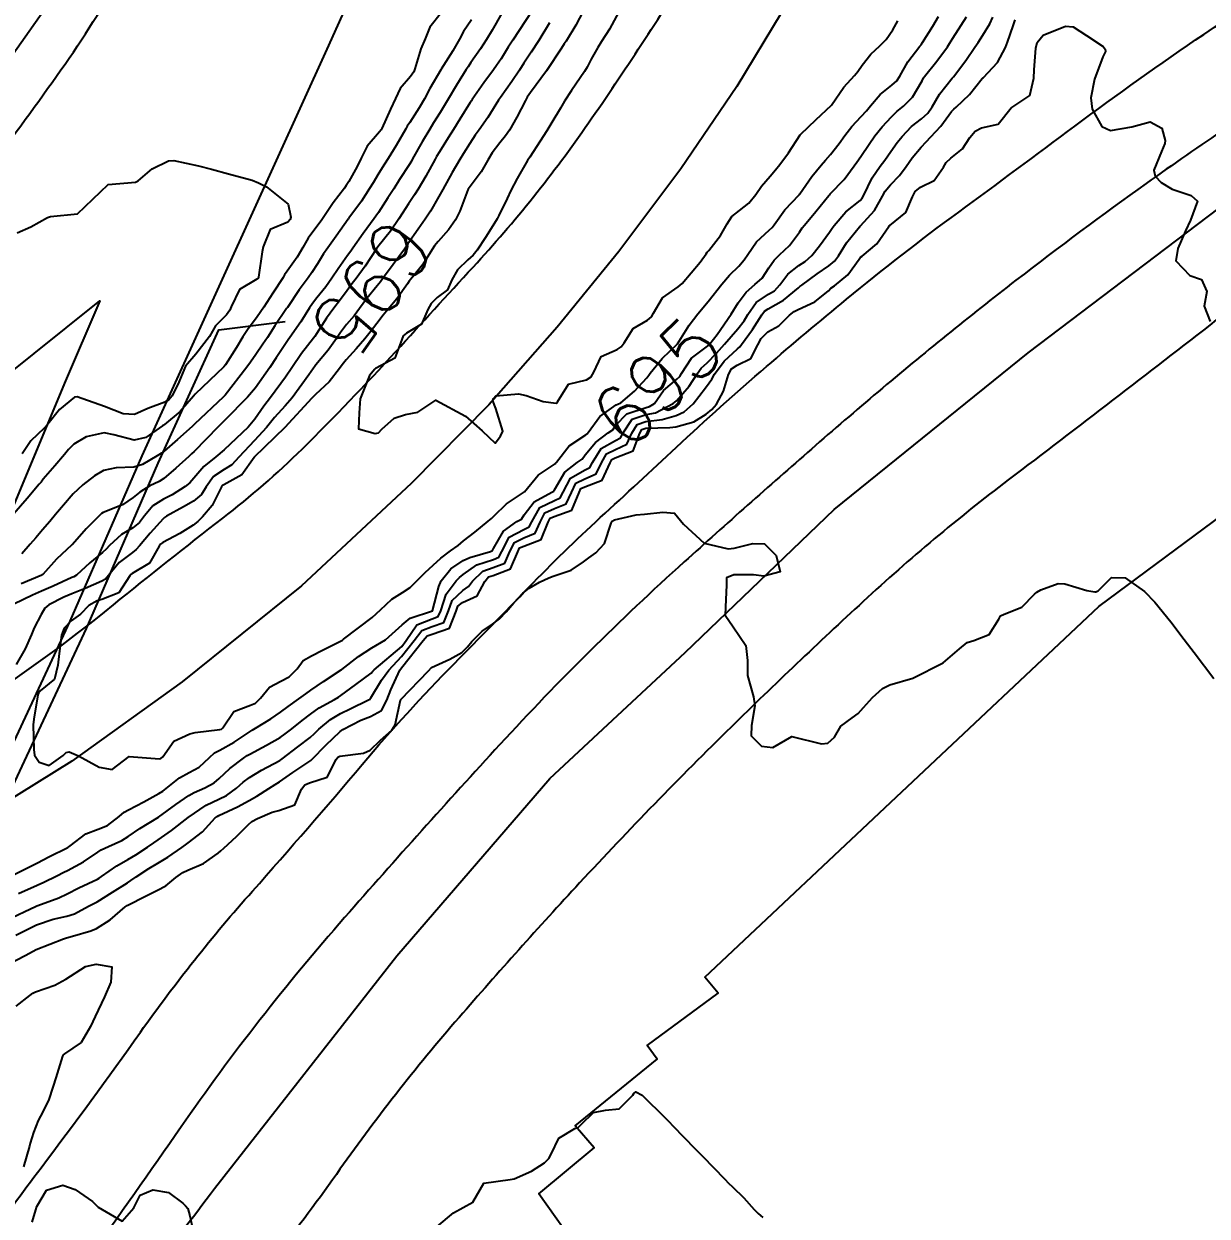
# Model space of a CAD drawing. Header units: metres. Extents: x 286371 to 293043, y 7462578 to 7466404.
# Drawn here: x 287505.7 to 287584.4, y 7465590.2 to 7465669.4 of the extents above; entities that cross this region are included whole.
import ezdxf
from ezdxf.enums import TextEntityAlignment as Align

# ---------------------------------------------------------------- set-up
doc = ezdxf.new("R2010")
doc.units = ezdxf.units.M
doc.header["$MEASUREMENT"] = 0
for name, color, linetype in [('Cotas', 45, 'Continuous'), ('Curvas de Nivel 1m', 11, 'Continuous'), ('Curvas de Nivel 5m', 15, 'Continuous'), ('Edificações', 30, 'Continuous'), ('Pontes_Viadutos_Tubos', 190, 'Continuous'), ('Vias primárias', 230, 'Continuous')]:
    doc.layers.add(name, color=color, linetype=linetype)
doc.styles.add('Style-STANDARD', font='STANDARD.shx')

msp = doc.modelspace()

# ---------------------------------------------------------------- linework, layer by layer
at = {"layer": 'Curvas de Nivel 1m', "flags": 128}
for points, elevation in [([(287539.493, 7465670.283), (287538.232, 7465668.363), (287537.928, 7465667.896), (287537.445, 7465667.125), (287537.15, 7465666.667), (287536.945, 7465666.382), (287536.301, 7465665.511), (287535.531, 7465664.403), (287535.478, 7465664.328), (287535.401, 7465664.207), (287534.701, 7465663.098), (287534.287, 7465662.421), (287533.937, 7465661.854), (287533.351, 7465660.926), (287533.165, 7465660.619), (287533.064, 7465660.439), (287532.453, 7465659.322), (287531.942, 7465658.455), (287531.699, 7465658.067), (287531.299, 7465657.471), (287530.894, 7465656.866), (287530.645, 7465656.474), (287530.09, 7465655.664), (287529.256, 7465654.627), (287529.2, 7465654.551), (287529.159, 7465654.496), (287528.411, 7465653.332), (287527.815, 7465652.516), (287527.557, 7465652.182), (287527.212, 7465651.718), (287526.708, 7465651.025), (287526.332, 7465650.537), (287525.846, 7465649.883), (287525.168, 7465648.829), (287525.061, 7465648.66), (287524.987, 7465648.557), (287524.191, 7465647.526), (287523.533, 7465646.578), (287523.125, 7465645.965), (287522.112, 7465644.599), (287521.679, 7465644.022), (287521.082, 7465643.165), (287520.639, 7465642.623), (287519.051, 7465641.125), (287518.477, 7465640.663), (287517.694, 7465640.015), (287517.022, 7465639.238), (287516.769, 7465638.937), (287516.454, 7465638.693), (287515.575, 7465638.137), (287515.001, 7465637.847), (287514.308, 7465637.411), (287513.755, 7465636.733), (287513.423, 7465636.292), (287512.972, 7465635.934), (287512.222, 7465635.499), (287511.42, 7465634.767), (287511.191, 7465634.53), (287510.947, 7465634.31), (287510.118, 7465633.605), (287509.216, 7465632.8), (287509.037, 7465632.688), (287508.922, 7465632.637), (287507.666, 7465632.07), (287506.908, 7465631.731), (287506.289, 7465631.458), (287505.052, 7465630.862)], 696), ([(287533.49, 7465670.195), (287532.712, 7465669.214), (287532.397, 7465668.45), (287532.122, 7465667.786), (287531.717, 7465666.46), (287531.641, 7465666.251), (287531.426, 7465665.932), (287530.746, 7465665.143), (287530.428, 7465664.479), (287530.102, 7465663.775), (287529.523, 7465662.492), (287529.474, 7465662.391), (287529.371, 7465662.261), (287528.556, 7465661.307), (287528.151, 7465660.512), (287527.891, 7465659.96), (287527.321, 7465658.957), (287527.157, 7465658.686), (287527.036, 7465658.529), (287526.289, 7465657.55), (287525.627, 7465656.549), (287525.493, 7465656.34), (287525.277, 7465656.058), (287524.629, 7465655.198), (287524.263, 7465654.569), (287523.891, 7465653.928), (287523.23, 7465652.991), (287523.06, 7465652.753), (287522.954, 7465652.588), (287522.276, 7465651.53), (287521.668, 7465650.607), (287521.482, 7465650.317), (287521.183, 7465649.893), (287520.636, 7465649.158), (287520.29, 7465648.628), (287519.853, 7465647.934), (287519.136, 7465646.785), (287519.026, 7465646.647), (287517.106, 7465644.819), (287516.994, 7465644.686), (287516.121, 7465643.666), (287515.075, 7465642.802), (287515.023, 7465642.767), (287514.944, 7465642.716), (287513.84, 7465641.955), (287513.059, 7465641.759), (287511.714, 7465642.115), (287511.066, 7465642.251), (287509.864, 7465641.991), (287509.055, 7465641.51), (287508.702, 7465641.157), (287508.417, 7465640.814), (287507.788, 7465640.067), (287507.019, 7465639.166), (287506.867, 7465638.986), (287506.741, 7465638.839), (287505.951, 7465637.899), (287505.067, 7465636.863)], 699), ([(287537.491, 7465670.145), (287536.847, 7465669.01), (287536.468, 7465668.389), (287536.071, 7465667.779), (287535.441, 7465666.874), (287535.253, 7465666.591), (287535.134, 7465666.409), (287534.48, 7465665.357), (287533.932, 7465664.427), (287533.734, 7465664.094), (287533.391, 7465663.549), (287532.961, 7465662.86), (287532.704, 7465662.444), (287532.205, 7465661.608), (287531.57, 7465660.461), (287531.486, 7465660.318), (287531.338, 7465660.077), (287530.704, 7465659.093), (287530.314, 7465658.479), (287529.925, 7465657.865), (287529.29, 7465656.896), (287529.128, 7465656.655), (287529.014, 7465656.498), (287528.271, 7465655.508), (287527.587, 7465654.519), (287527.452, 7465654.321), (287527.247, 7465654.041), (287526.608, 7465653.159), (287526.196, 7465652.54), (287525.793, 7465651.968), (287525.204, 7465651.221), (287524.914, 7465650.843), (287524.723, 7465650.562), (287524.126, 7465649.625), (287523.395, 7465648.581), (287523.298, 7465648.447), (287523.159, 7465648.243), (287522.498, 7465647.24), (287522.07, 7465646.6), (287521.114, 7465645.249), (287520.596, 7465644.625), (287519.081, 7465643.102), (287518.639, 7465642.661), (287517.049, 7465641.024), (287516.875, 7465640.859), (287516.69, 7465640.69), (287515.824, 7465639.911), (287515.022, 7465639.217), (287514.721, 7465639.016), (287514.107, 7465638.728), (287513.43, 7465638.316), (287513.002, 7465637.951), (287512.276, 7465637.474), (287510.987, 7465636.952), (287510.877, 7465636.884), (287510.765, 7465636.778), (287509.878, 7465635.884), (287508.955, 7465634.838), (287508.939, 7465634.82), (287508.923, 7465634.805), (287507.902, 7465633.857), (287506.996, 7465632.833), (287506.952, 7465632.806), (287506.923, 7465632.792), (287505.554, 7465632.216)], 697), ([(287542.903, 7465670.283), (287542.423, 7465669.347), (287541.773, 7465668.3), (287541.647, 7465668.115), (287541.457, 7465667.817), (287540.467, 7465666.324), (287539.412, 7465664.874), (287539.189, 7465664.566), (287539.063, 7465664.35), (287538.499, 7465663.246), (287537.997, 7465662.365), (287537.747, 7465661.991), (287537.361, 7465661.521), (287536.859, 7465660.875), (287536.569, 7465660.386), (287536.129, 7465659.595), (287535.316, 7465658.534), (287535.262, 7465658.458), (287535.239, 7465658.406), (287534.712, 7465656.994), (287534.423, 7465656.417), (287533.956, 7465655.742), (287533.262, 7465654.983), (287533.016, 7465654.679), (287532.867, 7465654.44), (287532.247, 7465653.441), (287531.458, 7465652.461), (287531.348, 7465652.337), (287531.219, 7465652.161), (287530.508, 7465651.172), (287529.947, 7465650.483), (287529.604, 7465650.072), (287529.179, 7465649.519), (287528.735, 7465648.937), (287528.393, 7465648.506), (287527.825, 7465647.843), (287527.143, 7465647.101), (287526.885, 7465646.781), (287526.707, 7465646.531), (287526.014, 7465645.648), (287525.108, 7465644.796), (287524.867, 7465644.558), (287523.074, 7465642.609), (287521.044, 7465640.645), (287521.028, 7465640.625), (287520.204, 7465639.459), (287519.016, 7465638.799), (287518.925, 7465638.746), (287518.869, 7465638.657), (287518.246, 7465637.415), (287517.608, 7465636.675), (287517.292, 7465636.367), (287516.976, 7465636.12), (287516.102, 7465635.562), (287514.958, 7465634.97), (287514.814, 7465634.859), (287514.726, 7465634.718), (287514.066, 7465633.598), (287512.926, 7465632.898), (287512.833, 7465632.839), (287512.771, 7465632.747), (287512.039, 7465631.625), (287510.9, 7465631.173), (287510.591, 7465631.087), (287510.048, 7465630.787), (287509.482, 7465630.198), (287508.879, 7465629.77), (287508.405, 7465629.278), (287508.235, 7465628.814), (287508.07, 7465627.592), (287507.976, 7465626.817), (287507.757, 7465625.884), (287506.808, 7465625.103), (287506.691, 7465624.951), (287506.655, 7465624.837), (287506.395, 7465623.225), (287506.355, 7465622.841), (287506.38, 7465621.21), (287506.434, 7465620.839), (287506.737, 7465620.363), (287507.414, 7465620.144), (287508.335, 7465620.811), (287508.539, 7465621.016), (287508.748, 7465621.059), (287509.349, 7465620.795), (287510.729, 7465620.023), (287511.605, 7465619.883), (287512.734, 7465620.744), (287514.732, 7465620.586), (287514.836, 7465620.61), (287514.974, 7465620.711), (287515.692, 7465621.763), (287516.758, 7465622.249), (287517.108, 7465622.33), (287518.762, 7465622.525), (287518.858, 7465622.558), (287518.941, 7465622.652), (287519.692, 7465623.729), (287520.787, 7465624.158), (287521.117, 7465624.291), (287521.459, 7465624.614), (287522.053, 7465625.358), (287522.811, 7465625.747), (287523.36, 7465626.042), (287523.899, 7465626.578), (287524.291, 7465627.116), (287524.837, 7465627.431), (287525.581, 7465627.816), (287526.853, 7465628.45), (287526.908, 7465628.479), (287526.975, 7465628.533), (287528.876, 7465629.986), (287529.443, 7465630.486), (287530.18, 7465631.194), (287530.902, 7465631.646), (287531.397, 7465631.967), (287531.873, 7465632.45), (287532.394, 7465632.974), (287532.929, 7465633.463), (287533.437, 7465633.927), (287534.092, 7465634.417), (287534.588, 7465634.773), (287534.957, 7465635.066), (287535.71, 7465635.652), (287536.592, 7465636.38), (287536.8, 7465636.555), (287536.981, 7465636.74), (287537.818, 7465637.542), (287539.004, 7465638.344), (287539.915, 7465639.442), (287541.042, 7465640.205), (287541.098, 7465640.259), (287541.142, 7465640.313), (287541.964, 7465641.393), (287543.071, 7465642.118), (287543.163, 7465642.192), (287543.241, 7465642.282), (287544.01, 7465643.346), (287545.101, 7465644.107), (287545.202, 7465644.153), (287545.415, 7465644.25), (287546.326, 7465645.026), (287547.129, 7465645.913), (287547.261, 7465646.093), (287547.357, 7465646.221), (287548.165, 7465647.193), (287549.164, 7465648.171), (287549.945, 7465649.421), (287550.532, 7465650.174), (287551.206, 7465650.974), (287552.13, 7465652.141), (287552.637, 7465652.729), (287553.242, 7465653.334), (287553.613, 7465653.754), (287553.848, 7465654.116), (287554.421, 7465654.953), (287555.279, 7465655.735), (287555.463, 7465655.91), (287555.598, 7465656.09), (287556.301, 7465657.078), (287557.256, 7465658.065), (287557.284, 7465658.096), (287557.315, 7465658.139), (287558.099, 7465659.287), (287558.726, 7465660.044), (287559.016, 7465660.373), (287559.355, 7465660.766), (287559.916, 7465661.476), (287560.303, 7465662.021), (287560.772, 7465662.625), (287561.393, 7465663.287), (287561.737, 7465663.661), (287561.999, 7465663.996), (287562.648, 7465664.753), (287563.425, 7465665.355), (287563.752, 7465665.647), (287563.95, 7465665.967), (287564.487, 7465666.92), (287565.286, 7465667.947), (287565.364, 7465668.047), (287565.468, 7465668.199), (287566.138, 7465669.28), (287566.517, 7465669.929)], 694), ([(287545.278, 7465670.248), (287544.649, 7465669.085), (287544.133, 7465668.264), (287543.869, 7465667.858), (287543.446, 7465667.087), (287543.166, 7465666.551), (287543.002, 7465666.281), (287542.125, 7465665.011), (287541.672, 7465664.309), (287541.397, 7465663.84), (287540.829, 7465662.876), (287540.479, 7465662.328), (287540.046, 7465661.652), (287539.348, 7465660.575), (287539.257, 7465660.434), (287539.205, 7465660.347), (287538.518, 7465659.165), (287538.101, 7465658.363), (287537.848, 7465657.824), (287537.289, 7465656.707), (287537.181, 7465656.481), (287537.127, 7465656.377), (287536.41, 7465655.244), (287535.852, 7465654.395), (287535.593, 7465654.055), (287535.244, 7465653.758), (287534.559, 7465653.09), (287534.182, 7465652.42), (287533.885, 7465651.754), (287533.206, 7465651.242), (287532.791, 7465650.85), (287532.582, 7465650.444), (287532.16, 7465649.469), (287531.17, 7465648.884), (287530.942, 7465648.694), (287530.843, 7465648.469), (287530.394, 7465647.227), (287529.135, 7465646.564), (287529.095, 7465646.535), (287529.058, 7465646.496), (287528.704, 7465646.077), (287528.084, 7465644.51), (287528.009, 7465643.592), (287527.976, 7465642.511), (287529.07, 7465642.219), (287529.298, 7465642.263), (287529.515, 7465642.488), (287530.334, 7465643.227), (287531.089, 7465643.472), (287531.921, 7465643.622), (287533.104, 7465644.434), (287535.088, 7465643.355), (287536.194, 7465642.388), (287537.062, 7465641.569), (287537.414, 7465642.025), (287537.568, 7465642.367), (287537.097, 7465643.871), (287536.909, 7465644.377), (287536.949, 7465644.534), (287537.109, 7465644.708), (287538.612, 7465644.852), (287539.11, 7465644.739), (287540.245, 7465644.327), (287541.103, 7465644.228), (287541.158, 7465644.259), (287541.201, 7465644.313), (287541.938, 7465645.486), (287543.126, 7465645.779), (287543.441, 7465645.968), (287543.612, 7465646.277), (287544.09, 7465647.33), (287545.157, 7465647.8), (287545.438, 7465647.972), (287545.63, 7465648.247), (287546.222, 7465649.195), (287547.187, 7465649.749), (287547.448, 7465649.963), (287547.589, 7465650.219), (287548.183, 7465651.237), (287549.221, 7465651.967), (287549.493, 7465652.189), (287550.68, 7465653.6), (287551.081, 7465654.157), (287551.155, 7465654.256), (287551.257, 7465654.369), (287552.04, 7465655.376), (287552.478, 7465656.137), (287552.784, 7465656.639), (287553.298, 7465657.024), (287553.909, 7465657.511), (287554.382, 7465658.108), (287554.765, 7465658.661), (287555.332, 7465659.305), (287555.697, 7465659.73), (287555.979, 7465660.085), (287556.56, 7465660.872), (287557.335, 7465662.065), (287557.351, 7465662.088), (287557.375, 7465662.113), (287558.375, 7465663.064), (287559.404, 7465664.034), (287560.224, 7465665.221), (287560.933, 7465666.012), (287561.165, 7465666.282), (287561.444, 7465666.696), (287562.023, 7465667.428), (287562.627, 7465667.987), (287563.055, 7465668.396), (287563.48, 7465669.035), (287563.811, 7465669.647)], 693), ([(287504.569, 7465609.863), (287506.538, 7465610.79), (287506.584, 7465610.807), (287506.649, 7465610.833), (287508.049, 7465611.355), (287508.596, 7465611.608), (287509.39, 7465612.005), (287510.611, 7465612.588), (287510.731, 7465612.654), (287510.895, 7465612.77), (287511.901, 7465613.48), (287512.631, 7465613.894), (287513.167, 7465614.205), (287513.948, 7465614.725), (287514.361, 7465615.006), (287514.651, 7465615.195), (287515.549, 7465615.813), (287516.653, 7465616.685), (287517.848, 7465617.505), (287518.693, 7465617.913), (287519.19, 7465618.154), (287519.857, 7465618.637), (287520.308, 7465619.033), (287520.715, 7465619.342), (287521.511, 7465619.824), (287522.732, 7465620.485), (287522.8, 7465620.527), (287522.889, 7465620.592), (287523.946, 7465621.377), (287524.756, 7465622.005), (287525.051, 7465622.268), (287525.34, 7465622.556), (287526.11, 7465623.208), (287526.78, 7465623.598), (287527.411, 7465623.899), (287528.641, 7465624.507), (287528.738, 7465624.562), (287528.796, 7465624.63), (287529.502, 7465625.806), (287529.981, 7465626.487), (287530.838, 7465627.398), (287531.665, 7465628.452), (287532.188, 7465629.121), (287532.868, 7465629.373), (287533.638, 7465629.658), (287533.961, 7465630.418), (287534.197, 7465631.112), (287534.905, 7465631.784), (287535.274, 7465632.034), (287535.547, 7465632.395), (287536.239, 7465633.07), (287536.928, 7465633.296), (287537.693, 7465633.603), (287538.035, 7465634.358), (287538.333, 7465634.974), (287538.958, 7465635.269), (287539.713, 7465635.583), (287540.049, 7465636.328), (287540.366, 7465636.941), (287540.988, 7465637.215), (287541.767, 7465637.528), (287542.118, 7465638.298), (287542.41, 7465638.899), (287543.018, 7465639.208), (287543.763, 7465639.533), (287544.134, 7465640.268), (287544.458, 7465640.851), (287545.047, 7465641.15), (287545.8, 7465641.496), (287546.142, 7465642.238), (287546.49, 7465642.819), (287547.08, 7465643.008), (287548.155, 7465643.136), (287549.082, 7465643.404), (287549.621, 7465643.652), (287550.21, 7465644.178), (287550.597, 7465644.679), (287551.112, 7465645.337), (287551.451, 7465645.828), (287551.637, 7465646.157), (287552.272, 7465647.016), (287553.158, 7465647.841), (287553.313, 7465647.97), (287553.435, 7465648.12), (287554.152, 7465649.133), (287554.78, 7465650.101), (287554.957, 7465650.339), (287555.2, 7465650.503), (287556.219, 7465651.064), (287557.221, 7465651.895), (287557.312, 7465651.973), (287557.434, 7465652.061), (287558.459, 7465652.816), (287559.241, 7465653.365), (287559.612, 7465653.664), (287559.873, 7465654.025), (287560.408, 7465654.877), (287561.283, 7465655.952), (287561.307, 7465655.981), (287561.334, 7465656.004), (287562.265, 7465657.024), (287562.806, 7465657.982), (287562.981, 7465658.318), (287563.325, 7465658.734), (287563.933, 7465659.368), (287564.381, 7465659.959), (287564.779, 7465660.527), (287565.363, 7465661.237), (287565.703, 7465661.605), (287566.022, 7465661.935), (287566.675, 7465662.635), (287567.399, 7465663.603), (287567.54, 7465663.775), (287567.7, 7465663.91), (287568.578, 7465664.736), (287569.433, 7465665.804), (287569.469, 7465665.848), (287569.515, 7465665.883), (287570.454, 7465666.865), (287570.971, 7465667.862), (287571.106, 7465668.223), (287571.486, 7465669.317), (287571.631, 7465669.713)], 697), ([(287505.375, 7465611.638), (287506.604, 7465612.186), (287507.049, 7465612.386), (287507.919, 7465612.815), (287508.376, 7465613.05), (287508.62, 7465613.17), (287509.683, 7465613.734), (287510.638, 7465614.386), (287510.871, 7465614.54), (287511.348, 7465614.764), (287512.233, 7465615.168), (287512.654, 7465615.423), (287513.433, 7465615.962), (287514.674, 7465616.714), (287515.831, 7465617.553), (287516.696, 7465618.147), (287517.039, 7465618.339), (287517.759, 7465618.669), (287518.374, 7465618.995), (287518.714, 7465619.284), (287519.416, 7465619.952), (287520.318, 7465620.631), (287520.566, 7465620.797), (287520.738, 7465620.898), (287521.852, 7465621.503), (287522.755, 7465622.013), (287523.101, 7465622.247), (287523.529, 7465622.583), (287524.216, 7465623.129), (287524.779, 7465623.565), (287525.366, 7465623.975), (287526.385, 7465624.541), (287526.642, 7465624.691), (287526.798, 7465624.799), (287527.8, 7465625.529), (287528.821, 7465626.284), (287528.918, 7465626.407), (287529.001, 7465626.502), (287530.848, 7465628.043), (287531.147, 7465628.46), (287531.837, 7465629.483), (287532.876, 7465629.892), (287533.263, 7465630.044), (287533.435, 7465630.426), (287533.796, 7465631.526), (287534.461, 7465632.411), (287534.691, 7465632.635), (287534.921, 7465632.838), (287535.843, 7465633.478), (287536.936, 7465633.838), (287537.309, 7465633.998), (287537.49, 7465634.366), (287537.987, 7465635.331), (287538.966, 7465635.837), (287539.309, 7465635.999), (287539.481, 7465636.337), (287540.027, 7465637.29), (287540.996, 7465637.759), (287541.376, 7465637.931), (287541.567, 7465638.306), (287542.072, 7465639.25), (287543.027, 7465639.796), (287543.348, 7465639.961), (287543.532, 7465640.277), (287544.111, 7465641.21), (287545.056, 7465641.748), (287545.386, 7465641.923), (287545.557, 7465642.247), (287546.168, 7465643.153), (287547.089, 7465643.473), (287547.718, 7465643.589), (287548.893, 7465644.197), (287549.004, 7465644.288), (287549.098, 7465644.393), (287549.94, 7465645.36), (287550.489, 7465646.174), (287550.757, 7465646.544), (287551.139, 7465646.914), (287551.763, 7465647.544), (287552.308, 7465648.142), (287553.18, 7465649.157), (287553.604, 7465649.7), (287553.85, 7465650.115), (287554.395, 7465650.918), (287555.215, 7465651.468), (287555.613, 7465651.691), (287555.987, 7465652.083), (287556.518, 7465652.792), (287557.244, 7465653.376), (287557.654, 7465653.65), (287558.097, 7465654.052), (287558.615, 7465654.693), (287559.278, 7465655.6), (287559.458, 7465655.856), (287559.579, 7465656.03), (287560.37, 7465656.946), (287561.31, 7465657.709), (287561.459, 7465657.855), (287561.542, 7465658.001), (287562.123, 7465659.201), (287562.651, 7465659.985), (287562.947, 7465660.384), (287563.359, 7465660.958), (287563.784, 7465661.552), (287564.104, 7465661.963), (287564.726, 7465662.612), (287565.392, 7465663.128), (287565.826, 7465663.509), (287566.112, 7465663.934), (287566.583, 7465664.761), (287567.433, 7465665.82), (287567.478, 7465665.869), (287567.517, 7465665.913), (287568.34, 7465667.012), (287568.949, 7465667.892), (287569.152, 7465668.206), (287569.476, 7465668.693), (287569.928, 7465669.437), (287570.141, 7465669.875)], 696), ([(287535.484, 7465669.715), (287534.952, 7465668.932), (287534.678, 7465668.416), (287534.238, 7465667.637), (287533.467, 7465666.434), (287533.454, 7465666.414), (287533.433, 7465666.378), (287532.721, 7465665.138), (287532.349, 7465664.45), (287532, 7465663.85), (287531.38, 7465662.883), (287531.214, 7465662.629), (287531.12, 7465662.468), (287530.479, 7465661.356), (287529.937, 7465660.486), (287529.708, 7465660.12), (287529.329, 7465659.521), (287528.938, 7465658.882), (287528.711, 7465658.503), (287528.159, 7465657.654), (287527.335, 7465656.524), (287527.313, 7465656.495), (287527.283, 7465656.451), (287526.479, 7465655.323), (287525.929, 7465654.544), (287525.653, 7465654.144), (287525.238, 7465653.495), (287524.869, 7465652.921), (287524.623, 7465652.563), (287524.027, 7465651.757), (287523.241, 7465650.584), (287523.22, 7465650.557), (287523.193, 7465650.514), (287522.405, 7465649.367), (287521.914, 7465648.603), (287521.62, 7465648.145), (287521.147, 7465647.456), (287520.798, 7465646.96), (287520.554, 7465646.623), (287519.106, 7465644.767), (287519.001, 7465644.656), (287517.076, 7465642.833), (287517.002, 7465642.759), (287516.924, 7465642.687), (287515.948, 7465641.814), (287515.049, 7465641.03), (287514.866, 7465640.897), (287514.578, 7465640.721), (287513.62, 7465640.151), (287513.033, 7465639.975), (287511.858, 7465639.936), (287511.029, 7465639.759), (287510.418, 7465639.389), (287509.656, 7465638.795), (287509.312, 7465638.498), (287509.005, 7465638.196), (287508.359, 7465637.448), (287507.832, 7465636.822), (287507.444, 7465636.361), (287506.969, 7465635.801), (287506.523, 7465635.279), (287506.146, 7465634.847), (287505.591, 7465634.208)], 698), ([(287505.191, 7465608.865), (287506.565, 7465609.552), (287507.675, 7465609.927), (287508.574, 7465610.127), (287509.082, 7465610.291), (287510.022, 7465610.783), (287510.386, 7465610.979), (287510.589, 7465611.09), (287511.624, 7465611.733), (287512.608, 7465612.351), (287512.847, 7465612.504), (287513.189, 7465612.736), (287514.042, 7465613.304), (287514.628, 7465613.656), (287515.288, 7465614.051), (287516.225, 7465614.691), (287516.467, 7465614.867), (287516.649, 7465614.992), (287517.6, 7465615.73), (287518.437, 7465616.658), (287518.567, 7465616.764), (287518.677, 7465616.821), (287519.92, 7465617.402), (287520.692, 7465617.819), (287521.212, 7465618.101), (287522.011, 7465618.605), (287522.433, 7465618.874), (287522.711, 7465619.057), (287523.614, 7465619.687), (287524.732, 7465620.434), (287524.81, 7465620.486), (287524.887, 7465620.562), (287525.809, 7465621.488), (287526.762, 7465622.41), (287526.829, 7465622.467), (287526.937, 7465622.532), (287528.135, 7465623.153), (287528.777, 7465623.397), (287529.489, 7465623.788), (287529.856, 7465624.489), (287530.118, 7465625.171), (287530.714, 7465626.476), (287530.826, 7465626.634), (287532.271, 7465628.443), (287532.543, 7465628.755), (287532.861, 7465628.867), (287534.013, 7465629.271), (287534.473, 7465630.411), (287534.572, 7465630.726), (287534.893, 7465630.969), (287535.863, 7465631.426), (287536.367, 7465632.383), (287536.614, 7465632.683), (287536.92, 7465632.774), (287538.076, 7465633.208), (287538.56, 7465634.35), (287538.678, 7465634.618), (287538.95, 7465634.733), (287540.115, 7465635.169), (287540.581, 7465636.32), (287540.706, 7465636.591), (287540.98, 7465636.698), (287542.159, 7465637.124), (287542.637, 7465638.29), (287542.749, 7465638.549), (287543.01, 7465638.665), (287544.176, 7465639.107), (287544.688, 7465640.26), (287544.805, 7465640.491), (287545.039, 7465640.598), (287546.218, 7465641.066), (287546.677, 7465642.23), (287546.813, 7465642.484), (287547.071, 7465642.561), (287548.66, 7465642.613), (287549.071, 7465642.655), (287550.26, 7465642.993), (287551.084, 7465643.488), (287551.449, 7465643.799), (287551.761, 7465644.154), (287552.235, 7465645.02), (287552.555, 7465646.143), (287552.76, 7465646.512), (287553.137, 7465646.758), (287554.057, 7465647.2), (287554.521, 7465648.104), (287554.729, 7465648.535), (287555.172, 7465648.967), (287555.901, 7465649.362), (287556.63, 7465650.073), (287556.938, 7465650.319), (287557.192, 7465650.445), (287558.296, 7465650.955), (287559.209, 7465651.698), (287559.378, 7465651.865), (287559.611, 7465652.028), (287560.487, 7465652.758), (287561.25, 7465653.792), (287561.333, 7465653.922), (287561.446, 7465654.002), (287562.427, 7465654.821), (287563.233, 7465655.975), (287563.252, 7465656.007), (287563.285, 7465656.044), (287564.352, 7465656.9), (287564.789, 7465657.952), (287564.976, 7465658.292), (287565.323, 7465658.574), (287566.23, 7465659.031), (287566.849, 7465659.922), (287567.045, 7465660.222), (287567.353, 7465660.514), (287568.129, 7465661.137), (287568.61, 7465661.896), (287568.958, 7465662.313), (287569.384, 7465662.525), (287570.482, 7465662.774), (287571.364, 7465663.855), (287571.384, 7465663.876), (287571.405, 7465663.888), (287572.585, 7465664.669), (287572.869, 7465665.833), (287572.891, 7465666.384), (287572.988, 7465667.832), (287573.091, 7465668.208), (287573.477, 7465668.683), (287574.977, 7465669.285), (287575.486, 7465669.231), (287576.364, 7465668.664), (287577.467, 7465667.938), (287577.611, 7465667.752), (287577.618, 7465667.596), (287577.457, 7465667.255), (287576.889, 7465665.765), (287576.658, 7465664.526), (287576.733, 7465663.774), (287577.377, 7465662.613), (287577.96, 7465662.34), (287579.377, 7465662.603), (287580.601, 7465662.929), (287581.376, 7465662.517), (287581.589, 7465661.691), (287581.573, 7465661.479), (287581.353, 7465660.959), (287580.834, 7465659.704), (287580.931, 7465659.305), (287581.322, 7465658.905), (287582.067, 7465658.441), (287583.31, 7465658.04), (287583.733, 7465657.658), (287583.285, 7465656.39), (287582.935, 7465655.68), (287582.433, 7465654.51), (287582.309, 7465653.688), (287583.23, 7465652.71), (287584.015, 7465652.447), (287584.364, 7465651.657), (287584.19, 7465650.668), (287584.593, 7465649.653)], 698), ([(287504.573, 7465606.874), (287505.849, 7465607.54), (287506.54, 7465607.918), (287508.357, 7465608.615), (287508.552, 7465608.678), (287508.954, 7465608.798), (287510.185, 7465609.155), (287510.562, 7465609.309), (287511.452, 7465609.88), (287512.459, 7465610.746), (287512.53, 7465610.8), (287512.585, 7465610.832), (287513.846, 7465611.475), (287514.601, 7465611.864), (287515.162, 7465612.15), (287515.823, 7465612.696), (287516.282, 7465613.027), (287516.621, 7465613.177), (287517.667, 7465613.63), (287518.639, 7465614.32), (287518.82, 7465614.473), (287519.022, 7465614.649), (287519.862, 7465615.43), (287520.668, 7465616.213), (287520.88, 7465616.412), (287521.248, 7465616.616), (287522.24, 7465617.041), (287522.682, 7465617.152), (287523.73, 7465617.537), (287524.183, 7465618.572), (287524.411, 7465618.866), (287524.71, 7465618.985), (287525.895, 7465619.368), (287526.495, 7465620.538), (287526.586, 7465620.687), (287526.737, 7465620.763), (287528.293, 7465620.959), (287528.744, 7465621.153), (287529.43, 7465621.818), (287530.186, 7465622.483), (287530.398, 7465622.852), (287530.768, 7465624.475), (287530.774, 7465624.495), (287530.795, 7465624.53), (287532.618, 7465626.439), (287532.827, 7465626.651), (287534.049, 7465627.203), (287534.843, 7465627.664), (287535.223, 7465628.025), (287535.504, 7465628.395), (287536.185, 7465629.064), (287536.872, 7465629.544), (287537.345, 7465629.899), (287537.79, 7465630.361), (287538.3, 7465630.946), (287538.903, 7465631.587), (287539.318, 7465631.928), (287540.002, 7465632.328), (287540.617, 7465632.62), (287540.92, 7465632.725), (287542.103, 7465633.12), (287542.935, 7465633.67), (287543.273, 7465633.946), (287543.751, 7465634.272), (287544.317, 7465634.901), (287544.765, 7465636.258), (287544.841, 7465636.392), (287544.977, 7465636.476), (287546.418, 7465636.798), (287546.983, 7465636.845), (287548.203, 7465636.989), (287548.985, 7465636.908), (287549.571, 7465636.185), (287550.955, 7465634.916), (287552.538, 7465634.553), (287552.951, 7465634.598), (287554.179, 7465634.893), (287554.956, 7465634.868), (287555.737, 7465634.093), (287555.99, 7465633.026), (287554.923, 7465632.718), (287554.233, 7465632.806), (287552.924, 7465632.826), (287552.439, 7465632.624), (287552.426, 7465632.142), (287552.358, 7465630.677), (287552.353, 7465630.142), (287552.872, 7465629.364), (287553.719, 7465628.121), (287553.839, 7465627.119), (287553.831, 7465626.119), (287554.216, 7465624.7), (287554.321, 7465624.112), (287554.087, 7465622.802), (287554.081, 7465622.115), (287554.754, 7465621.427), (287555.506, 7465621.34), (287556.764, 7465622.074), (287558.757, 7465621.593), (287559.174, 7465621.622), (287559.618, 7465622.032), (287560.042, 7465622.758), (287560.784, 7465623.321), (287561.19, 7465623.607), (287561.542, 7465624.003), (287562.134, 7465624.664), (287562.813, 7465625.251), (287563.29, 7465625.505), (287564.824, 7465625.954), (287566.84, 7465626.965), (287567.911, 7465627.899), (287568.425, 7465628.327), (287568.863, 7465628.459), (287569.882, 7465628.857), (287570.538, 7465629.86), (287570.651, 7465630.095), (287570.889, 7465630.198), (287572.063, 7465630.67), (287572.91, 7465631.54), (287573.06, 7465631.674), (287573.332, 7465631.818), (287574.473, 7465632.249), (287574.92, 7465632.211), (287576.383, 7465631.772), (287576.913, 7465631.686), (287576.989, 7465631.687), (287577.141, 7465631.761), (287578.029, 7465632.646), (287578.927, 7465632.628), (287580.22, 7465631.715), (287580.9, 7465631.01), (287581.962, 7465629.688), (287582.857, 7465628.52), (287583.525, 7465627.664), (287584.818, 7465625.925)], 699)]:
    msp.add_lwpolyline(points, dxfattribs=dict(at, elevation=elevation))
at = {"layer": 'Curvas de Nivel 5m', "flags": 128}
for points, elevation in [([(287505.046, 7465612.866), (287506.627, 7465613.683), (287507.385, 7465614.071), (287508.642, 7465614.698), (287508.712, 7465614.735), (287508.793, 7465614.802), (287509.835, 7465615.609), (287510.661, 7465615.913), (287511.275, 7465616.156), (287512.061, 7465616.754), (287512.385, 7465617.042), (287512.681, 7465617.205), (287513.696, 7465617.723), (287514.698, 7465618.28), (287514.965, 7465618.445), (287515.296, 7465618.706), (287516.074, 7465619.334), (287516.719, 7465619.668), (287517.369, 7465620.03), (287518.055, 7465620.665), (287518.405, 7465620.994), (287518.742, 7465621.168), (287519.7, 7465621.69), (287520.761, 7465622.403), (287520.898, 7465622.486), (287521.132, 7465622.619), (287522.142, 7465623.236), (287522.78, 7465623.683), (287523.303, 7465624.07), (287524.007, 7465624.576), (287524.463, 7465624.905), (287524.803, 7465625.159), (287525.634, 7465625.73), (287526.824, 7465626.501), (287526.843, 7465626.515), (287526.869, 7465626.534), (287527.968, 7465627.386), (287528.846, 7465627.962), (287529.768, 7465628.486), (287530.87, 7465629.504), (287531.401, 7465629.932), (287532.884, 7465630.427), (287533.303, 7465632.033), (287533.475, 7465632.426), (287534.118, 7465633.224), (287534.935, 7465633.78), (287535.368, 7465633.967), (287536.737, 7465634.378), (287536.886, 7465634.435), (287536.947, 7465634.563), (287537.602, 7465635.727), (287538.489, 7465636.352), (287538.808, 7465636.517), (287538.981, 7465636.797), (287539.653, 7465637.676), (287540.831, 7465638.317), (287540.951, 7465638.369), (287541.007, 7465638.477), (287541.695, 7465639.64), (287542.504, 7465640.292), (287542.827, 7465640.499), (287543.044, 7465640.794), (287543.718, 7465641.618), (287544.572, 7465642.262), (287544.867, 7465642.458), (287545.074, 7465642.757), (287545.81, 7465643.523), (287547.099, 7465643.948), (287547.324, 7465643.997), (287547.644, 7465644.216), (287548.248, 7465645.071), (287549.127, 7465645.82), (287549.319, 7465646.003), (287549.432, 7465646.19), (287550.103, 7465647.222), (287551.161, 7465648.01), (287551.247, 7465648.079), (287551.318, 7465648.161), (287551.807, 7465648.786), (287552.744, 7465650.133), (287553.206, 7465650.894), (287553.73, 7465651.603), (287554.308, 7465652.108), (287554.797, 7465652.534), (287555.241, 7465653.227), (287555.6, 7465653.738), (287555.954, 7465654.084), (287556.622, 7465654.716), (287557.277, 7465655.587), (287557.47, 7465655.873), (287557.616, 7465656.059), (287558.377, 7465656.969), (287559.231, 7465658.036), (287559.268, 7465658.082), (287559.316, 7465658.132), (287560.248, 7465659.102), (287560.925, 7465660.011), (287561.099, 7465660.257), (287561.353, 7465660.618), (287561.915, 7465661.447), (287562.301, 7465661.991), (287562.782, 7465662.585), (287563.393, 7465663.265), (287563.757, 7465663.611), (287564.197, 7465663.963), (287564.802, 7465664.565), (287565.43, 7465665.642), (287565.534, 7465665.842), (287565.601, 7465665.942), (287566.416, 7465666.963), (287567.115, 7465667.92), (287567.252, 7465668.133), (287567.473, 7465668.48), (287568.033, 7465669.359), (287568.387, 7465669.901)], 695), ([(287540.669, 7465669.508), (287539.959, 7465668.335), (287539.452, 7465667.549), (287538.971, 7465666.822), (287538.671, 7465666.356), (287538.172, 7465665.614), (287537.407, 7465664.55), (287537.333, 7465664.448), (287537.284, 7465664.376), (287536.558, 7465663.216), (287535.981, 7465662.395), (287535.727, 7465662.041), (287535.36, 7465661.488), (287534.947, 7465660.814), (287534.707, 7465660.414), (287534.2, 7465659.552), (287533.57, 7465658.431), (287533.479, 7465658.265), (287533.307, 7465657.956), (287532.745, 7465656.99), (287532.391, 7465656.448), (287531.934, 7465655.795), (287531.259, 7465654.807), (287531.119, 7465654.603), (287531.019, 7465654.468), (287530.264, 7465653.454), (287529.576, 7465652.489), (287529.426, 7465652.286), (287529.217, 7465652.033), (287528.532, 7465651.176), (287528.043, 7465650.512), (287527.675, 7465650.029), (287527.178, 7465649.449), (287526.766, 7465648.934), (287526.5, 7465648.534), (287525.948, 7465647.747), (287525.137, 7465646.772), (287525.04, 7465646.651), (287524.973, 7465646.557), (287524.667, 7465646.101), (287523.558, 7465644.578), (287523.096, 7465644.055), (287522.396, 7465643.284), (287521.853, 7465642.603), (287521.061, 7465641.747), (287520.019, 7465640.64), (287519.545, 7465640.138), (287519.032, 7465639.819), (287518.335, 7465639.354), (287517.846, 7465638.672), (287517.524, 7465638.159), (287517, 7465637.722), (287516.342, 7465637.346), (287515.218, 7465636.711), (287515.075, 7465636.621), (287514.981, 7465636.539), (287514.112, 7465635.582), (287513.402, 7465634.738), (287513.198, 7465634.494), (287512.947, 7465634.306), (287512.064, 7465633.631), (287511.35, 7465632.768), (287511.155, 7465632.536), (287510.918, 7465632.401), (287509.79, 7465631.912), (287508.905, 7465631.552), (287508.38, 7465631.334), (287507.381, 7465630.827), (287507.123, 7465630.599), (287506.884, 7465630.179), (287506.418, 7465629.294), (287506.226, 7465628.844), (287505.812, 7465627.887), (287505.212, 7465626.859)], 695), ([(287505.274, 7465655.556), (287506.183, 7465655.949), (287507.29, 7465656.562), (287507.494, 7465656.629), (287509.294, 7465656.804), (287511.324, 7465658.764), (287513.138, 7465658.927), (287513.328, 7465659.005), (287514.259, 7465659.802), (287515.348, 7465660.333), (287515.689, 7465660.358), (287517.341, 7465660.007), (287518.209, 7465659.789), (287519.327, 7465659.477), (287520.892, 7465659.05), (287521.318, 7465658.862), (287521.861, 7465658.606), (287523.297, 7465657.446), (287523.481, 7465656.581), (287523.437, 7465656.427), (287523.279, 7465656.249), (287522.107, 7465655.766), (287521.638, 7465654.609), (287521.576, 7465654.282), (287521.333, 7465652.613), (287521.302, 7465652.534), (287521.222, 7465652.459), (287520.063, 7465651.78), (287519.515, 7465650.64), (287519.422, 7465650.409), (287519.186, 7465650.109), (287518.458, 7465649.372), (287518.055, 7465648.661), (287517.146, 7465647.494), (287516.465, 7465646.694), (287516.033, 7465645.616), (287515.573, 7465644.707), (287515.362, 7465644.449), (287515.098, 7465644.285), (287513.957, 7465643.865), (287513.085, 7465643.482), (287512.325, 7465643.516), (287511.093, 7465644.011), (287509.262, 7465644.642), (287509.101, 7465644.633), (287508.105, 7465643.803), (287507.311, 7465642.831), (287507.209, 7465642.695), (287507.07, 7465642.561), (287506.186, 7465641.718), (287505.603, 7465640.856)], 700), ([(287505.211, 7465604.136), (287506.127, 7465604.85), (287506.331, 7465605.012), (287506.498, 7465605.093), (287507.792, 7465605.538), (287508.511, 7465605.932), (287509.831, 7465606.788), (287510.526, 7465606.933), (287511.564, 7465606.759), (287511.517, 7465605.751), (287511.095, 7465604.765), (287510.474, 7465603.458), (287510.146, 7465602.789), (287509.525, 7465601.721), (287508.436, 7465600.974), (287508.345, 7465600.906), (287508.301, 7465600.816), (287507.843, 7465599.392), (287507.677, 7465598.825), (287507.355, 7465597.865), (287506.823, 7465596.838), (287506.673, 7465596.536), (287506.358, 7465595.741), (287506.143, 7465595.051), (287506.096, 7465594.848), (287505.71, 7465593.467)], 700), ([(287533.2, 7465589.49), (287534.274, 7465590.414), (287535.57, 7465591.109), (287536.304, 7465592.384), (287538.047, 7465592.619), (287538.309, 7465592.675), (287539.469, 7465593.185), (287540.325, 7465593.722), (287540.633, 7465594.017), (287540.77, 7465594.318), (287541.282, 7465595.379), (287542.36, 7465596.01), (287542.571, 7465596.081), (287542.778, 7465596.288), (287543.581, 7465597.071), (287544.379, 7465597.228), (287545.304, 7465597.327), (287546.207, 7465598.237), (287546.281, 7465598.351), (287546.397, 7465598.442), (287546.827, 7465598.228), (287548.372, 7465596.704), (287548.618, 7465596.45), (287548.864, 7465596.197), (287550.342, 7465594.674), (287550.588, 7465594.42), (287550.834, 7465594.167), (287552.312, 7465592.644), (287552.558, 7465592.39), (287552.828, 7465592.134), (287553.587, 7465591.412), (287554.282, 7465590.635), (287554.528, 7465590.36), (287554.858, 7465590.103)], 700), ([(287506.268, 7465589.778), (287506.517, 7465590.605), (287506.582, 7465590.84), (287507.221, 7465591.91), (287508.306, 7465592.246), (287509.143, 7465591.96), (287510.29, 7465591.164), (287510.667, 7465590.779), (287512.27, 7465589.845), (287513.045, 7465590.743), (287513.447, 7465591.587), (287514.302, 7465591.946), (287515.347, 7465591.756), (287516.289, 7465591.056), (287516.475, 7465590.879), (287516.62, 7465590.689), (287516.762, 7465590.2), (287517.082, 7465588.682)], 700)]:
    msp.add_lwpolyline(points, dxfattribs=dict(at, elevation=elevation))
at = {"layer": 'Edificações'}
msp.add_lwpolyline([(287455.901, 7465704.654), (287467.744, 7465716.633), (287463.926, 7465720.573), (287479.46, 7465736.068), (287484.706, 7465732.629), (287494.253, 7465726.371), (287497.108, 7465725.15), (287500.041, 7465723.492), (287506.081, 7465719.649), (287511.351, 7465716.296), (287515.656, 7465714.318), (287520.29, 7465710.98), (287521.564, 7465710.23), (287523.978, 7465708.726), (287526.196, 7465707.481), (287524.509, 7465703.472), (287519.868, 7465707.644), (287515.775, 7465703.682), (287520.252, 7465699.069), (287505.207, 7465684.675), (287512.321, 7465677.81), (287499.956, 7465660.29)], close=True, dxfattribs=at)
msp.add_lwpolyline([(287612.263, 7465585.161), (287583.785, 7465573.597), (287579.042, 7465570.076), (287578.087, 7465571.373), (287573.695, 7465567.711), (287574.177, 7465567.112), (287568.691, 7465563.029), (287563.393, 7465561.265), (287558.644, 7465559.805), (287556.262, 7465562.928), (287557.784, 7465564.144), (287551.086, 7465572.597), (287545.241, 7465567.975), (287534.784, 7465581.445), (287542.734, 7465587.762), (287539.964, 7465591.672), (287543.638, 7465594.74), (287542.373, 7465596.184), (287547.813, 7465600.616), (287547.169, 7465601.524), (287551.869, 7465605.014), (287550.998, 7465606.074), (287577.172, 7465630.709), (287601.332, 7465648.621)], dxfattribs=at)
at = {"layer": 'Pontes_Viadutos_Tubos', "elevation": 698.081}
msp.add_lwpolyline([(287494.114, 7465590.458), (287493.042, 7465593.875), (287497.866, 7465604.006), (287504.356, 7465617.405), (287509.879, 7465629.253), (287514.656, 7465640.242), (287518.69, 7465649.104), (287523.098, 7465649.658)], dxfattribs=at)
at = {"layer": 'Vias primárias'}
msp.add_lwpolyline([(287340.964, 7465647.422), (287351.353, 7465641.038), (287362.484, 7465635.609, 0.023191), (287369.884, 7465632.416, 0.032167), (287383.18, 7465628.35, 0.001024), (287389.568, 7465626.852, 0.03908), (287403, 7465624.82, -0.003716), (287411.859, 7465624.114, 0.0417), (287423.731, 7465624.071, -0.002566), (287431.744, 7465624.67, 0.032536), (287443.366, 7465626.244, 0.008835), (287450.14, 7465627.739, 0.068956), (287476.629, 7465638.093, 0.050935), (287495.453, 7465651.309, 0.052927), (287503.394, 7465659.814, 0.007115), (287508.189, 7465666.375, 0.029017), (287512.288, 7465672.928, -0.006953), (287518.805, 7465684.449, 0.023103), (287523.081, 7465692.611, -0.022055), (287527.353, 7465700.808, 0.032999), (287529.7, 7465705.564, -2.575656)], format="xyb", dxfattribs=at)
for points, elevation in [([(287540.387, 7465699.763), (287530.821, 7465678.794), (287525.862, 7465667.762), (287519.133, 7465652.965), (287513.563, 7465640.728), (287508.787, 7465629.745), (287503.274, 7465617.919), (287496.787, 7465604.524), (287491.953, 7465594.371), (287487.423, 7465583.965, 0.047634)], 698.081), ([(287422.282, 7465600.033, -0.000073), (287429.696, 7465600.495, 0.008475), (287438.124, 7465601.162, 0.028256), (287446.809, 7465602.497, 0.005923), (287451.86, 7465603.63, 0.002921), (287459.671, 7465605.529, 0.026539), (287470.574, 7465608.871, 0.019299), (287483.738, 7465614.268, 0.00585), (287491.198, 7465617.774, 0.058093), (287511.689, 7465630.824, -0.006475), (287518.945, 7465636.576, 0.030408), (287524.239, 7465641.2, 0.013171), (287530.456, 7465647.669, -0.001223), (287535.592, 7465653.274, 0.034542), (287543.264, 7465662.858, 0.013197), (287550.167, 7465673.401, 0.016127), (287553.795, 7465679.725, 0.002868), (287557.215, 7465686.245, 0.020513), (287559.757, 7465691.698, -2877.88476)], 700.958), ([(287499.839, 7465583.177, -0.024111), (287506.866, 7465593.41, 0.008538), (287513.469, 7465602.412, -0.027757), (287520.918, 7465611.79, 0.006381), (287528.216, 7465620.211, -0.019512), (287534.355, 7465626.931, 0.00292), (287539.3, 7465631.995, -0.015365), (287544.045, 7465636.619, 0.00241), (287549.104, 7465641.3, -0.010476), (287555.084, 7465646.656, -0.005236), (287560.415, 7465651.137, -0.013957), (287567.866, 7465656.927, 0.002242), (287575.59, 7465662.644, -0.011599), (287584.157, 7465668.74, -0.018626), (287595.97, 7465676.113, 0.003859)], 698.081), ([(287591.17, 7465666.175, 0.011708), (287580.332, 7465658.829, 0.009892), (287571.676, 7465652.4, 0.010745), (287562.515, 7465644.989, 0.004015), (287558.072, 7465641.173, 0.004025), (287549.622, 7465633.675, 0.023447), (287537.365, 7465621.533, 0.005963), (287527.046, 7465610.033, 0.028179), (287516.175, 7465596.115, -0.003229), (287509.938, 7465587.25, 0.025709)], 696.764), ([(287513.848, 7465586.117, 0.006358), (287518.406, 7465592.036), (287530.528, 7465607.481), (287540.691, 7465619.274), (287549.692, 7465627.66), (287559.585, 7465637.155), (287572.49, 7465647.564), (287586.583, 7465658.262)], 696.764), ([(287417.288, 7465616.539, 0.0224), (287428.28, 7465616.806, 0.024247), (287443.333, 7465618.584, 0.042149), (287459.229, 7465622.647, 0.007348), (287468.74, 7465626.111, 0.035802), (287477.41, 7465630.145, 0.023703), (287486.681, 7465635.886, -0.045752), (287488.431, 7465636.866, -0.019443), (287489.774, 7465637.402, 0.01944), (287494.643, 7465639.347, 0.012647), (287497.904, 7465640.9, 0.075207), (287499.784, 7465642.241), (287510.768, 7465651.037), (287508.417, 7465645.566), (287503.481, 7465633.748), (287497.906, 7465619.775), (287491.893, 7465605.895), (287487.11, 7465594.664), (287484.757, 7465588.014)], 700.16), ([(287584.992, 7465649.757, -0.00288), (287571.165, 7465639.128, 0.02388), (287561.519, 7465631.046, 0.007437), (287552.733, 7465622.695, 0.012424), (287542.666, 7465612.336, 0.007845), (287534.651, 7465603.389, 0.025524), (287526.498, 7465592.966, -0.01723), (287522.1, 7465587.149, 0.022037), (287518.838, 7465582.746, 0.145525), (287516.925, 7465576.659, 0.124791), (287519.193, 7465567.095, 0.094924), (287524.371, 7465560.564, 0.084998), (287532.027, 7465555.958, 0.075501), (287540.535, 7465554.044, 0.045777), (287550.668, 7465554.257, 0.061844), (287558.321, 7465556.097, -0.004746), (287567.266, 7465559.362, 0.002759), (287576.492, 7465562.688), (287592.928, 7465568.053, 0.015739)], 702.789)]:
    msp.add_lwpolyline(points, format="xyb", dxfattribs=dict(at, elevation=elevation))
at = {"layer": 'Vias primárias', "elevation": 700.733}
msp.add_lwpolyline([(287565.796, 7465689.183), (287563.221, 7465683.557), (287559.66, 7465676.507), (287556.076, 7465670.148), (287553.116, 7465665.265), (287549.396, 7465659.796), (287545.279, 7465654.308), (287541.185, 7465649.287), (287536.633, 7465644.118), (287531.474, 7465638.888), (287524.19, 7465632.084), (287516.238, 7465625.708), (287508.908, 7465620.436), (287503.01, 7465616.779), (287485.881, 7465607.702), (287478.248, 7465604.392), (287465.913, 7465600.031), (287457.699, 7465597.714), (287446.305, 7465595.408), (287441.716, 7465594.661), (287428.459, 7465593.211), (287413.395, 7465593.022)], dxfattribs=at)

# ---------------------------------------------------------------- texts
at = {"layer": 'Cotas', "style": 'Style-STANDARD'}
for rotation, p in [(234.13864, (287528.87, 7465651.92, 695)), (44.789, (287547.831, 7465645.622, 695))]:
    msp.add_text('695', height=4, rotation=rotation, dxfattribs=at).set_placement(p, align=Align.MIDDLE_CENTER)

doc.saveas('drawing.dxf')
